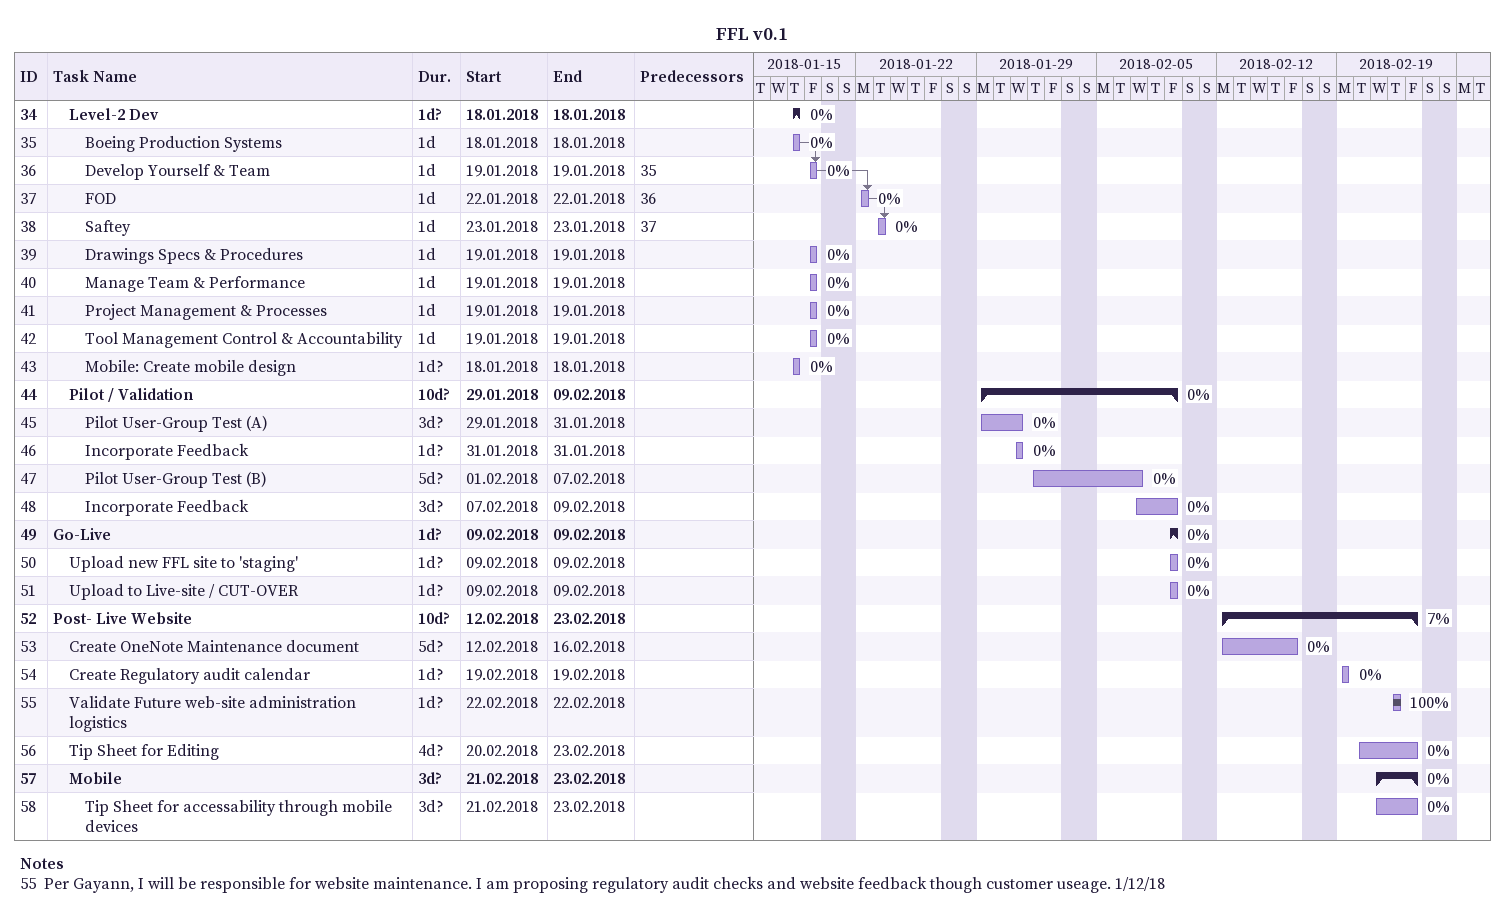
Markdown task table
FFL v0.1

| ID | Level | Task | Duration | Start | Finish | Predecessors | % complete |
|---|---|---|---|---|---|---|---|
| 34 | 2 | **Level-2 Dev** | 1d? | 2018-01-18 | 2018-01-18 |  | 0 |
| 35 | 3 | Boeing Production Systems | 1d | 2018-01-18 | 2018-01-18 |  | 0 |
| 36 | 3 | Develop Yourself & Team | 1d | 2018-01-19 | 2018-01-19 | 35 | 0 |
| 37 | 3 | FOD | 1d | 2018-01-22 | 2018-01-22 | 36 | 0 |
| 38 | 3 | Saftey | 1d | 2018-01-23 | 2018-01-23 | 37 | 0 |
| 39 | 3 | Drawings Specs & Procedures | 1d | 2018-01-19 | 2018-01-19 |  | 0 |
| 40 | 3 | Manage Team & Performance | 1d | 2018-01-19 | 2018-01-19 |  | 0 |
| 41 | 3 | Project Management & Processes | 1d | 2018-01-19 | 2018-01-19 |  | 0 |
| 42 | 3 | Tool Management Control & Accountability | 1d | 2018-01-19 | 2018-01-19 |  | 0 |
| 43 | 3 | Mobile: Create mobile design | 1d? | 2018-01-18 | 2018-01-18 |  | 0 |
| 44 | 2 | **Pilot / Validation** | 10d? | 2018-01-29 | 2018-02-09 |  | 0 |
| 45 | 3 | Pilot User-Group Test (A) | 3d? | 2018-01-29 | 2018-01-31 |  | 0 |
| 46 | 3 | Incorporate Feedback | 1d? | 2018-01-31 | 2018-01-31 |  | 0 |
| 47 | 3 | Pilot User-Group Test (B) | 5d? | 2018-02-01 | 2018-02-07 |  | 0 |
| 48 | 3 | Incorporate Feedback | 3d? | 2018-02-07 | 2018-02-09 |  | 0 |
| 49 | 1 | **Go-Live** | 1d? | 2018-02-09 | 2018-02-09 |  | 0 |
| 50 | 2 | Upload new FFL site to 'staging' | 1d? | 2018-02-09 | 2018-02-09 |  | 0 |
| 51 | 2 | Upload to Live-site / CUT-OVER | 1d? | 2018-02-09 | 2018-02-09 |  | 0 |
| 52 | 1 | **Post- Live Website** | 10d? | 2018-02-12 | 2018-02-23 |  | 7 |
| 53 | 2 | Create OneNote Maintenance document | 5d? | 2018-02-12 | 2018-02-16 |  | 0 |
| 54 | 2 | Create Regulatory audit calendar | 1d? | 2018-02-19 | 2018-02-19 |  | 0 |
| 55 | 2 | Validate Future web-site administration logistics | 1d? | 2018-02-22 | 2018-02-22 |  | 100 |
| 56 | 2 | Tip Sheet for Editing | 4d? | 2018-02-20 | 2018-02-23 |  | 0 |
| 57 | 2 | **Mobile** | 3d? | 2018-02-21 | 2018-02-23 |  | 0 |
| 58 | 3 | Tip Sheet for accessability through mobile devices | 3d? | 2018-02-21 | 2018-02-23 |  | 0 |

Notes
- 55: Per Gayann, I will be responsible for website maintenance. I am proposing regulatory audit checks and website feedback though customer useage. 1/12/18
